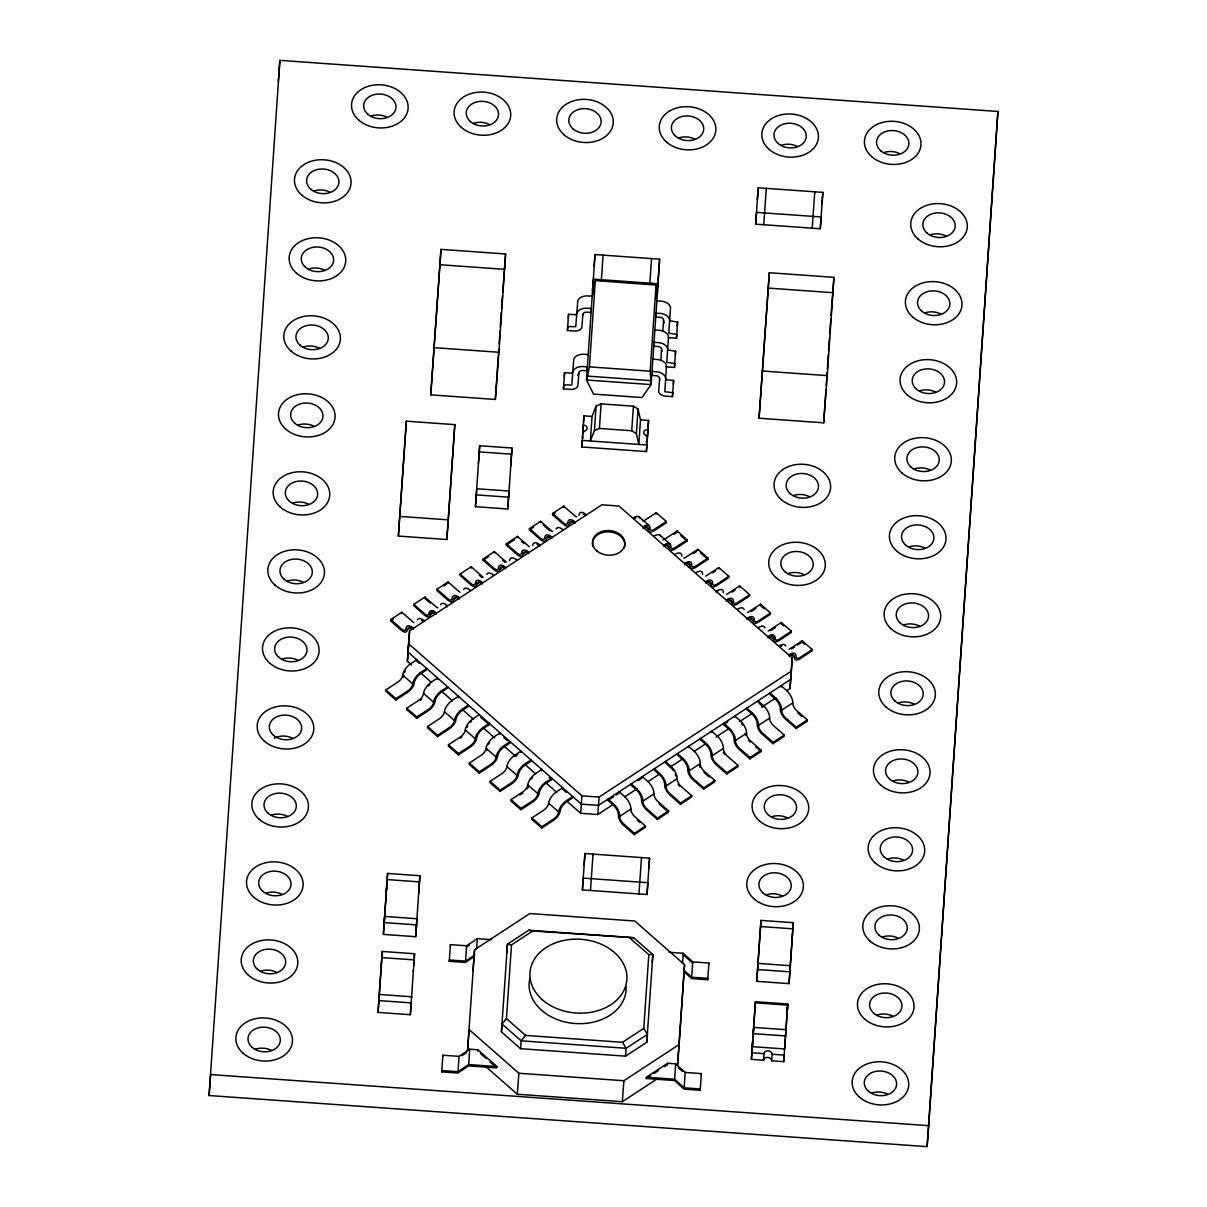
<?xml version="1.0" encoding="UTF-8"?>
<svg xmlns="http://www.w3.org/2000/svg" width="1207" height="1207" viewBox="0 0 1207 1207"><rect width="100%" height="100%" fill="white"/><g stroke="black" fill="none" stroke-linecap="round" stroke-linejoin="round"><path stroke-width="1.5" d="M751.901 1052.791L764.016 1053.651A4.043 3.078 4.3 0 1 768.271 1050.875A4.043 3.078 4.3 0 1 772.103 1054.239L784.218 1055.099L783.72 1061.647L771.605 1060.787A4.043 3.078 4.3 0 0 767.773 1057.423A4.043 3.078 4.3 0 0 763.533 1060.214L751.418 1059.354L755.461 1001.719L787.764 1004.028L786.029 1029.707L784.625 1048.958L752.323 1046.65L753.726 1027.398L786.029 1029.707M209.083 1095.534L279.888 60.35L997.917 111.466L928.681 1125.678L927.112 1146.65L209.083 1095.534L210.652 1074.562L928.681 1125.678M398.37 536.074L406.352 421.183L454.813 424.638L448.31 519.855L446.831 539.514L398.37 536.074L406.352 421.183M411.225 1002.67L410.335 1014.695L378.032 1012.401L381.382 963.261M383.358 934.384L387.598 873.446L419.9 875.739L415.661 936.677L383.358 934.384L384.671 916.445L416.973 918.738L416.083 930.537M410.335 1014.695L414.574 953.756L382.272 951.463L378.923 1000.603L411.225 1002.896M387.598 873.446L384.248 922.586L416.551 924.879L415.661 936.677M411.617 665.012L407.393 661.3L409.595 630.808L601.84 504.813L618.98 506.035L792.245 658.041L790.736 679.36L598.476 805.356L581.352 804.134L408.087 652.127M430.748 394.855L440.993 249.366L505.612 253.968L498.898 352.263L495.353 399.457L430.748 394.855L440.993 249.366M446.831 539.514L454.813 424.638M475.452 506.684L479.692 445.73L512.009 448.038L507.77 508.977L475.452 506.684L476.765 488.744L509.067 491.038L507.77 508.977M441.747 1071.876L442.894 1055.205L459.037 1056.351L469.734 1049.215L477.806 1049.788L496.952 1066.581L496.846 1067.893L468.588 1065.872L457.891 1073.023L441.747 1071.876L441.837 1070.564L457.996 1071.71L468.678 1064.559L496.952 1066.581M474.607 956.321L465.449 962.447L449.291 961.3L450.437 944.628L466.596 945.775L477.278 938.639L491.415 939.634M495.353 399.457L498.778 349.381M499.155 343.814L500.045 330.839M500.286 327.127L501.312 312.296M501.554 308.585L502.474 295.715M457.996 1071.71L459.037 1056.351M449.291 961.3L449.381 959.987L465.54 961.134L466.596 945.775M474.577 949.728L467.547 1050.558L469.116 1029.586L518.889 1073.249L623.898 1080.733L679.119 1044.538L684.565 964.68L634.791 921.016L529.798 913.533L474.577 949.728L472.993 970.7M468.678 1064.559L469.734 1049.215M476.584 948.868L477.278 938.639M501.433 1031.879L507.468 944.161L528.711 930.235L633.705 937.718L652.851 954.511L646.816 1042.229L625.573 1056.155L520.564 1048.687L501.433 1031.879L502.021 1024.019L506.457 1018.617L511.496 944.9L532.74 930.974L633.705 937.718M563.443 388.865L564.574 372.646L571.907 373.144L572.933 371.545A10.139 6.578 3.9 0 1 582.061 366.521L587.432 366.853L587.13 370.79L583.087 370.504A4.043 2.625 3.9 0 0 578.862 372.827L577.927 385.289A7.091 4.602 3.9 0 1 570.504 389.378L563.443 388.865L563.744 384.942L571.801 385.018L573.778 359.264A10.139 6.578 3.9 0 1 582.906 354.239L588.262 354.571M567.426 330.507L568.557 314.288L575.89 314.786L576.916 313.186A10.139 6.578 3.9 0 1 586.044 308.162L591.415 308.494L591.113 312.432L587.085 312.145A4.043 2.625 3.9 0 0 582.845 314.469L581.91 326.931A7.091 4.602 3.9 0 1 574.487 331.02L567.426 330.507L567.728 326.584L575.784 326.659L577.761 300.905A10.139 6.578 3.9 0 1 586.889 295.881L592.245 296.213M581.789 446.967L582.287 440.404L646.907 445.006L646.409 451.569L581.789 446.967L583.962 415.842L592.049 416.415L596.077 406.11L601.101 403.877L633.419 406.186L638.05 409.098L640.51 419.87L638.82 444.432L636.376 433.66L638.05 409.098M655.869 298.883L657.196 295.519L659.625 259.158L595.006 254.556L586.496 379.994L593.527 394.101L641.988 397.541L651.116 384.595L650.166 371.198L656.05 285.063L595.262 280.582M656.05 285.063L657.498 291.596L651.116 384.595L586.496 379.994L589.423 366.868L595.307 280.733L592.878 286.994L593.406 294.448M592.049 416.415L590.359 440.993L594.402 430.673L596.077 406.11M603.093 255.145L601.312 281.02M594.402 430.673L599.426 428.455L601.101 403.877M582.393 889.906L584.957 853.545L649.577 858.147L647.012 894.508L582.393 889.906L583.283 878.108L647.903 882.709L647.012 894.508M636.376 433.66L631.729 430.748L633.419 406.186M651.554 258.585L649.773 284.475M646.409 451.569L648.581 420.443L640.51 419.87M657.181 293.784L659.625 259.158M672.48 396.635L673.612 380.416L666.294 379.858L665.676 378.153A10.139 6.578 3.9 0 0 657.393 371.877L652.036 371.454L651.75 375.392L655.778 375.679A4.043 2.625 3.9 0 1 659.625 378.576L658.69 391.038A7.091 4.602 3.9 0 0 665.419 396.122L672.48 396.635L672.782 392.697L664.816 391.717L665.691 378.877M665.585 366.656A7.091 4.602 3.9 0 0 667.411 366.943L674.472 367.456L675.603 351.237L667.592 349.879M668.482 337.658A7.091 4.602 3.9 0 0 669.402 337.764L676.463 338.277L677.595 322.058L669.583 320.7M641.505 857.558L638.941 893.934M646.816 1042.229L647.405 1034.369L643.769 1028.394L648.808 954.677L629.662 937.884M674.638 1079.224L675.694 1063.865L667.607 1063.292L646.364 1077.217L646.273 1078.53L674.547 1080.537L684.037 1089.121L700.196 1090.268L700.301 1088.955L684.143 1087.809L674.638 1079.224L646.364 1077.217M682.543 963.533L683.237 953.289L669.1 952.293M684.143 1087.809L685.199 1072.45L675.694 1063.865M683.449 971.197L691.596 978.545L707.74 979.692L707.845 978.394L691.686 977.232L692.743 961.873L683.237 953.289M755.673 224.155L758.237 187.794L822.857 192.381L820.292 228.757L755.673 224.155L756.563 212.357L821.182 216.958L820.292 228.757M700.196 1090.268L701.342 1073.611L685.199 1072.45M707.74 979.692L708.901 963.035L692.743 961.873M766.309 188.367L763.744 224.728M759.067 418.226L769.327 272.737L833.931 277.338L827.233 375.633L823.672 422.827L759.067 418.226L769.327 272.737M751.418 1059.354L755.265 1003.651M789.936 971.605L789.046 983.63L756.744 981.336L760.093 932.196M760.983 920.398L757.619 969.538L789.936 971.831L793.286 922.691L760.983 920.398L760.093 932.423M786.889 690.6L790.042 688.533L790.932 675.513M823.672 422.827L825.95 389.454M826.207 385.742L827.097 372.752M827.353 369.04L828.364 354.209M828.621 350.498L829.496 337.522M829.752 333.811L830.793 319.101M783.72 1061.647L787.462 1007.483M789.046 983.63L792.396 934.49M927.112 1146.65L997.917 111.466M278.319 81.322L279.888 60.35M413.066 629.36A8.102 3.742 56.8 0 0 407.257 629.843A8.102 3.742 56.8 0 1 401.448 630.341L390.615 620.836L390.721 619.538L401.84 612.251L412.658 621.741A6.08 2.806 56.8 0 0 413.729 622.54M419.146 663.231L416.641 661.044L416.747 659.731L410.742 663.669A10.124 4.617 -48.7 0 0 402.731 675.135A6.08 2.776 -48.7 0 1 397.933 682.03L385.923 689.906L385.818 691.204L395.836 700L407.845 692.124A8.102 3.696 -48.7 0 0 414.257 682.936A8.102 3.696 -48.7 0 1 420.655 673.762L426.659 669.825L426.765 668.512L420.76 672.45A10.124 4.617 -48.7 0 0 412.749 683.931A6.08 2.776 -48.7 0 1 407.951 690.811L395.941 698.687L395.836 700M401.735 613.563L401.84 612.251M386.285 891.385L387.175 879.586L419.493 881.879M380.959 969.402L381.065 968.089M381.382 963.488L382.272 951.463M378.032 1012.401L378.923 1000.377M379.239 995.775L379.345 994.462L411.647 996.756L411.542 998.068M408.283 648.265L409.595 630.808M407.393 661.3L408.705 643.829L581.97 795.851L599.11 797.058L791.354 671.077M437.869 607.845A6.08 2.806 56.8 0 1 435.787 606.593L424.97 597.088L413.85 604.375L413.745 605.688L424.577 615.178A8.102 3.742 56.8 0 0 430.386 614.695A8.102 3.742 56.8 0 1 436.195 614.197M437.492 679.33L437.583 678.017L431.578 681.955A10.124 4.617 -48.7 0 0 423.582 693.422A6.08 2.776 -48.7 0 1 418.784 700.316L406.759 708.192L406.668 709.505L416.687 718.286L428.696 710.41A8.102 3.696 -48.7 0 0 435.093 701.237A8.102 3.696 -48.7 0 1 441.506 692.049L447.51 688.111L447.601 686.798L441.596 690.736A10.124 4.617 -48.7 0 0 433.6 702.218A6.08 2.776 -48.7 0 1 428.802 709.097L416.777 716.973L416.687 718.286M424.97 597.088L424.864 598.4L430.28 603.153M459.988 592.215A6.08 2.806 56.8 0 1 458.916 591.43L448.099 581.925L436.979 589.212L436.889 590.525L447.706 600.03A8.102 3.742 56.8 0 0 453.515 599.532A8.102 3.742 56.8 0 1 459.324 599.034M458.343 697.616L458.434 696.303L452.429 700.241A10.124 4.617 -48.7 0 0 444.432 711.723A6.08 2.776 -48.7 0 1 439.62 718.603L427.61 726.478L427.504 727.791L437.522 736.572L449.547 728.696A8.102 3.696 -48.7 0 0 455.944 719.523A8.102 3.696 -48.7 0 1 462.341 710.335L468.361 706.397L468.452 705.084L462.447 709.022A10.124 4.617 -48.7 0 0 454.451 720.504A6.08 2.776 -48.7 0 1 449.638 727.383L437.628 735.259L437.522 736.572M418.603 893.678L419.9 875.739M413.684 965.781L414.574 953.756M413.277 971.695L413.367 970.383M414.061 961.21L414.167 959.897L381.85 957.604M447.993 583.237L448.099 581.925M483.117 577.067A6.08 2.806 56.8 0 1 482.061 576.267L471.228 566.777L460.108 574.049L460.018 575.362L470.836 584.867A8.102 3.742 56.8 0 0 476.644 584.369A8.102 3.742 56.8 0 1 482.453 583.886M479.285 714.589L473.28 718.527A10.124 4.617 -48.7 0 0 465.268 730.009A6.08 2.776 -48.7 0 1 460.471 736.889L448.461 744.764L448.355 746.077L458.373 754.858L470.383 746.997A8.102 3.696 -48.7 0 0 476.795 737.809A8.102 3.696 -48.7 0 1 483.192 728.621L489.197 724.698L489.303 723.385L483.298 727.323A10.124 4.617 -48.7 0 0 475.286 738.79A6.08 2.776 -48.7 0 1 470.489 745.685L458.479 753.56L458.373 754.858M478.394 463.684L479.692 445.73M471.122 568.09L471.228 566.777M450.332 945.941L450.437 944.628M442.788 1056.517L442.894 1055.205M502.746 292.094L505.612 253.968M505.582 568.723A8.102 3.742 56.8 0 0 499.773 569.221A8.102 3.742 56.8 0 1 493.965 569.704L483.147 560.214L483.238 558.901L494.357 551.614L505.19 561.119A6.08 2.806 56.8 0 0 506.246 561.904M500.03 734.188L500.136 732.875L494.116 736.813A10.124 4.617 -48.7 0 0 486.119 748.295A6.08 2.776 -48.7 0 1 481.321 755.175L469.297 763.05L469.206 764.363L479.224 773.159L491.234 765.283A8.102 3.696 -48.7 0 0 497.631 756.095A8.102 3.696 -48.7 0 1 504.043 746.922L510.048 742.984L510.154 741.671L504.134 745.609A10.124 4.617 -48.7 0 0 496.137 757.076A6.08 2.776 -48.7 0 1 491.34 763.971L479.315 771.846L479.224 773.159M494.251 552.927L494.357 551.614M510.697 465.977L512.009 448.038M528.711 553.56A8.102 3.742 56.8 0 0 522.903 554.058A8.102 3.742 56.8 0 1 517.094 554.556L506.276 545.051L506.367 543.738L517.486 536.451L528.319 545.956A6.08 2.806 56.8 0 0 529.375 546.741M520.881 752.474L520.971 751.176L514.967 755.099A10.124 4.617 -48.7 0 0 506.97 766.581A6.08 2.776 -48.7 0 1 502.157 773.476L490.148 781.336L490.057 782.649L500.06 791.445L512.085 783.569A8.102 3.696 -48.7 0 0 518.482 774.381A8.102 3.696 -48.7 0 1 524.879 765.208L530.899 761.27L530.989 759.957L524.985 763.895A10.124 4.617 -48.7 0 0 516.988 775.377A6.08 2.776 -48.7 0 1 512.175 782.257L500.166 790.132L500.06 791.445M477.7 1051.101L477.806 1049.788M517.381 537.764L517.486 536.451M551.84 538.413A8.102 3.742 56.8 0 0 546.032 538.895A8.102 3.742 56.8 0 1 540.223 539.393L529.405 529.888L529.496 528.575L540.615 521.303L551.448 530.793A6.08 2.806 56.8 0 0 552.504 531.593M541.717 770.775L541.822 769.462L535.817 773.4A10.124 4.617 -48.7 0 0 527.806 784.867A6.08 2.776 -48.7 0 1 523.008 791.762L510.999 799.638L510.893 800.95L520.911 809.731L532.936 801.855A8.102 3.696 -48.7 0 0 539.333 792.682A8.102 3.696 -48.7 0 1 545.73 783.494L551.735 779.556L551.84 778.243L545.836 782.181A10.124 4.617 -48.7 0 0 537.824 793.663A6.08 2.776 -48.7 0 1 533.026 800.543L521.017 808.418L520.911 809.731M506.88 952.021L507.468 944.161L511.496 944.9M540.51 522.616L540.615 521.303M574.985 523.25A8.102 3.742 56.8 0 0 569.176 523.747A8.102 3.742 56.8 0 1 563.352 524.23L552.534 514.74L552.625 513.428L563.744 506.14L574.577 515.645A6.08 2.806 56.8 0 0 576.644 516.898M568.271 318.226L568.557 314.288M564.288 376.584L564.574 372.646M566.324 792.35L562.568 789.061L562.673 787.749L556.653 791.686A10.124 4.617 -48.7 0 0 548.657 803.153A6.08 2.776 -48.7 0 1 543.859 810.048L531.834 817.924L531.744 819.236L541.762 828.017L553.772 820.141A8.102 3.696 -48.7 0 0 560.184 810.968A8.102 3.696 -48.7 0 1 566.581 801.78L572.586 797.842L572.691 796.529L566.671 800.467A10.124 4.617 -48.7 0 0 558.675 811.949A6.08 2.776 -48.7 0 1 553.877 818.829L541.852 826.704L541.762 828.017M520.564 1048.687L521.168 1040.811L525.603 1035.41L622.525 1042.305L643.769 1028.394M657.604 1078.575L622.314 1101.704L517.32 1094.236L518.889 1073.249M563.639 507.453L563.744 506.14M594.131 266.355L595.006 254.556M592.441 290.932L593.331 279.134L657.951 283.736M583.479 422.39L583.962 415.842M613.548 804.194L597.797 814.529L580.658 813.307L581.97 795.851M584.067 865.344L584.957 853.545M592.939 855.431L593.044 854.118L590.479 890.479M597.797 814.529L599.11 797.058M607.966 800.392L608.072 799.079L613.488 803.817A10.124 4.677 56.8 0 1 619.749 816.324A6.08 2.806 56.8 0 0 623.521 823.808L634.354 833.313L634.248 834.625L623.431 825.12A8.102 3.742 56.8 0 1 618.406 815.132A8.102 3.742 56.8 0 0 613.382 805.129L607.966 800.392L613.518 796.741M648.084 426.991L648.581 420.443M662.809 330.899L663.609 320.217A4.043 2.625 3.9 0 0 659.761 317.32L655.733 317.034L656.02 313.096L661.376 313.518A10.139 6.578 3.9 0 1 669.659 319.795L669.674 320.519M660.817 360.078L661.617 349.396A4.043 2.625 3.9 0 0 657.77 346.5L653.741 346.213L654.028 342.275L659.384 342.697A10.139 6.578 3.9 0 1 667.667 348.974L667.682 349.698M665.6 379.058L666.52 365.872A10.139 6.578 3.9 0 0 658.237 359.595L652.881 359.173M656.17 514.031L656.261 512.719L666.279 521.515L666.189 522.827L654.164 530.703A8.102 3.696 -48.7 0 1 648.551 529.39A8.102 3.696 -48.7 0 0 642.939 528.093M676.463 338.277L676.765 334.339L668.769 333.283L670.504 307.513A10.139 6.578 3.9 0 0 662.221 301.237L656.864 300.815M677.308 325.981L677.595 322.058M674.472 367.456L674.773 363.518L666.747 362.372L668.512 336.693A10.139 6.578 3.9 0 0 660.229 330.416L654.873 329.994M675.317 355.16L675.603 351.237M673.325 384.339L673.612 380.416M622.314 1101.704L623.898 1080.733M625.573 1056.155L626.161 1048.295L622.525 1042.305M619.176 791.792L624.592 796.545A10.124 4.677 56.8 0 1 630.869 809.037A6.08 2.806 56.8 0 0 634.641 816.536L645.458 826.026L645.368 827.338L634.248 834.625M648.808 868.255L649.577 858.147M663.79 546.379A8.102 3.696 -48.7 0 1 669.402 547.676A8.102 3.696 -48.7 0 0 675.015 548.989L687.024 541.113L687.13 539.801L677.112 531.02L677.006 532.332L674.004 534.294M657.483 818.15L646.65 808.66A6.08 2.806 56.8 0 1 642.893 801.161A10.124 4.677 56.8 0 0 636.617 788.669L631.201 783.916L631.095 785.229L636.511 789.982A8.102 3.742 56.8 0 1 641.536 799.969A8.102 3.742 56.8 0 0 646.56 809.972L657.377 819.462L657.483 818.15L668.587 810.878L657.77 801.373A6.08 2.806 56.8 0 1 653.998 793.874A10.124 4.677 56.8 0 0 647.721 781.382L642.305 776.629L642.215 777.942L638.05 780.673M652.263 962.371L652.851 954.511L648.808 954.677M668.587 810.878L668.497 812.175L657.377 819.462M697.857 550.618L697.963 549.306L707.981 558.087L707.875 559.399L695.866 567.275A8.102 3.696 -48.7 0 1 690.253 565.977A8.102 3.696 -48.7 0 0 684.625 564.665M680.612 803.002L669.779 793.497A6.08 2.806 56.8 0 1 666.023 785.998A10.124 4.677 56.8 0 0 659.746 773.506L654.33 768.753L654.224 770.066L659.641 774.819A8.102 3.742 56.8 0 1 664.665 784.806A8.102 3.742 56.8 0 0 669.689 794.809L680.507 804.315L680.612 803.002L691.732 795.715L680.899 786.21A6.08 2.806 56.8 0 1 677.127 778.711A10.124 4.677 56.8 0 0 670.851 766.219L665.434 761.466L665.344 762.779L670.76 767.531A8.102 3.742 56.8 0 1 673.415 770.609M688.473 747.631L688.563 746.318L693.98 751.071A10.124 4.677 56.8 0 1 700.256 763.563A6.08 2.806 56.8 0 0 704.028 771.062L714.861 780.552L714.755 781.864L703.636 789.152L692.818 779.647A8.102 3.742 56.8 0 1 687.794 769.659A8.102 3.742 56.8 0 0 682.77 759.656L677.353 754.903L677.459 753.606L682.875 758.343A10.124 4.677 56.8 0 1 689.152 770.835A6.08 2.806 56.8 0 0 692.909 778.334L703.741 787.839L703.636 789.152M667.607 1063.292L667.516 1064.604L664.484 1066.596M691.732 795.715L691.626 797.027L680.507 804.315M684.565 964.68L677.534 1065.509L679.119 1044.538M718.708 568.904L718.799 567.592L728.817 576.373L728.726 577.685L716.702 585.561A8.102 3.696 -48.7 0 1 711.089 584.263A8.102 3.696 -48.7 0 0 705.476 582.951M711.602 732.468L711.692 731.155L717.109 735.908A10.124 4.677 56.8 0 1 723.385 748.4A6.08 2.806 56.8 0 0 727.157 755.899L737.99 765.404L737.884 766.701L726.765 773.989L715.947 764.484A8.102 3.742 56.8 0 1 710.923 754.496A8.102 3.742 56.8 0 0 705.899 744.508L700.482 739.755L700.588 738.443L706.004 743.195A10.124 4.677 56.8 0 1 712.281 755.688A6.08 2.806 56.8 0 0 716.038 763.186L726.87 772.676L726.765 773.989M757.347 199.593L758.237 187.794M723.612 724.592L723.717 723.28L729.134 728.032A10.124 4.677 56.8 0 1 735.41 740.525A6.08 2.806 56.8 0 0 739.167 748.023L750 757.528L749.894 758.841L739.076 749.336A8.102 3.742 56.8 0 1 734.052 739.333A8.102 3.742 56.8 0 0 729.028 729.345L723.612 724.592L727.791 721.861M708.796 964.348L708.901 963.035M701.252 1074.909L701.342 1073.611M739.544 587.19L739.65 585.878L749.668 594.674L749.562 595.986L737.552 603.847A8.102 3.696 -48.7 0 1 731.94 602.549A8.102 3.696 -48.7 0 0 726.327 601.237M734.731 717.305L734.837 715.992L740.238 720.745A10.124 4.677 56.8 0 1 746.514 733.237A6.08 2.806 56.8 0 0 750.286 740.736L761.119 750.241L761.014 751.554L749.894 758.841M747.178 619.523A8.102 3.696 -48.7 0 1 752.791 620.836A8.102 3.696 -48.7 0 0 758.403 622.148L770.413 614.272L770.519 612.96L760.501 604.164L760.395 605.476L764.152 608.781M757.86 702.157L757.966 700.845L763.367 705.597A10.124 4.677 56.8 0 1 769.644 718.09A6.08 2.806 56.8 0 0 773.415 725.573L784.248 735.078L784.143 736.391L773.023 743.678L762.205 734.173A8.102 3.742 56.8 0 1 757.181 724.185A8.102 3.742 56.8 0 0 752.157 714.182L746.741 709.429L746.846 708.132L752.263 712.869A10.124 4.677 56.8 0 1 758.539 725.362A6.08 2.806 56.8 0 0 762.296 732.86L773.129 742.365L773.023 743.678M768.014 637.824A8.102 3.696 -48.7 0 1 773.627 639.122A8.102 3.696 -48.7 0 0 779.239 640.434L791.264 632.559L791.354 631.246L781.336 622.465L781.246 623.763L783.75 625.965M814.68 193.12L814.77 191.807L812.205 228.183M759.671 938.337L759.776 937.024M756.744 981.336L757.634 969.312M757.951 964.71L758.041 963.397L790.359 965.691L790.253 967.003M780.989 686.994L781.095 685.682L786.496 690.434A10.124 4.677 56.8 0 1 792.773 702.927A6.08 2.806 56.8 0 0 796.545 710.425L807.377 719.915L807.272 721.228L796.167 728.515L785.335 719.01A8.102 3.742 56.8 0 1 780.31 709.022A8.102 3.742 56.8 0 0 775.286 699.034L769.87 694.281L769.975 692.969L775.392 697.721A10.124 4.677 56.8 0 1 781.668 710.214A6.08 2.806 56.8 0 0 785.425 717.712L796.258 727.202L796.167 728.515M821.967 204.179L822.857 192.381M790.042 688.533L792.245 658.041M763.533 1060.214L764.016 1053.651M797.586 645.006L802.097 642.064L802.187 640.751L812.205 649.532L812.1 650.845L800.09 658.72A8.102 3.696 -48.7 0 1 794.478 657.408A8.102 3.696 -48.7 0 0 788.865 656.11M771.605 1060.787L772.103 1054.239M831.065 315.465L833.931 277.338M791.973 940.63L792.079 939.318M792.396 934.716L793.286 922.691M787.07 1012.507L787.447 1007.589M754.843 1009.791L755.461 1001.719M787.145 1012.1L787.764 1004.028M466.49 947.088L469.538 945.051M465.54 961.134L474.698 955.009M461.994 1055.627L466.581 1052.564M390.615 620.836L393.407 619.025M443.829 585.968L446.605 584.158M483.147 560.214L488.699 556.563M506.276 545.051L514.604 539.589M529.405 529.888L533.569 527.157M552.534 514.74L555.311 512.915M413.85 604.375L424.683 613.88A6.08 2.806 56.8 0 0 429.043 613.503L433.207 610.772M407.257 629.843L411.421 627.112M430.386 614.695L434.565 611.964M453.515 599.532L457.694 596.801M476.644 584.369L480.824 581.638M499.773 569.221L503.953 566.49M522.903 554.058L527.082 551.327M546.032 538.895L550.211 536.164M569.176 523.747L573.34 521.017M656.261 512.719L644.251 520.594A6.08 2.776 -48.7 0 1 643.09 521.228M666.279 521.515L654.269 529.39A6.08 2.776 -48.7 0 1 650.06 528.41A10.124 4.617 -48.7 0 0 643.044 526.78M677.112 531.02L665.102 538.895A6.08 2.776 -48.7 0 1 662.884 539.846M687.13 539.801L675.105 547.676A6.08 2.776 -48.7 0 1 670.896 546.696A10.124 4.617 -48.7 0 0 663.88 545.066M697.963 549.306L685.938 557.181A6.08 2.776 -48.7 0 1 683.735 558.132M693.346 553.56L696.364 551.599M707.981 558.087L695.956 565.962A6.08 2.776 -48.7 0 1 691.747 564.982A10.124 4.617 -48.7 0 0 684.731 563.352M718.799 567.592L706.789 575.467A6.08 2.776 -48.7 0 1 705.627 576.101M712.703 572.842L715.706 570.866M728.817 576.373L716.807 584.248A6.08 2.776 -48.7 0 1 712.598 583.268A10.124 4.617 -48.7 0 0 705.582 581.638M739.65 585.878L727.64 593.753A6.08 2.776 -48.7 0 1 726.478 594.387M732.045 592.109L735.048 590.148M749.668 594.674L737.658 602.549A6.08 2.776 -48.7 0 1 733.434 601.569A10.124 4.617 -48.7 0 0 726.418 599.924M514.876 756.412L517.878 754.45M760.501 604.164L748.476 612.04A6.08 2.776 -48.7 0 1 747.329 612.673M751.388 611.391L755.884 608.434M770.519 612.96L758.494 620.836A6.08 2.776 -48.7 0 1 754.284 619.855A10.124 4.617 -48.7 0 0 747.269 618.225M781.336 622.465L769.327 630.326A6.08 2.776 -48.7 0 1 768.165 630.959M519.9 795.036L522.918 793.074M770.73 630.658L775.241 627.7M791.354 631.246L779.345 639.122A6.08 2.776 -48.7 0 1 775.135 638.141A10.124 4.617 -48.7 0 0 768.12 636.511M802.187 640.751L790.178 648.627A6.08 2.776 -48.7 0 1 789.016 649.245M791.581 648.944L794.583 646.982M812.205 649.532L800.196 657.408A6.08 2.776 -48.7 0 1 795.986 656.427A10.124 4.617 -48.7 0 0 788.956 654.798M616.309 794.915L619.085 793.105M624.577 796.967L637.19 788.714M648.219 781.487L659.248 774.245M670.277 767.018L682.89 758.765M693.919 751.539L704.948 744.297M715.977 737.07L728.59 728.817M739.619 721.59L752.217 713.322M761.677 707.121L775.86 697.827M619.749 816.324L630.869 809.037M642.893 801.161L653.998 793.874M666.023 785.998L677.127 778.711M689.152 770.835L700.256 763.563M712.281 755.688L723.385 748.4M735.41 740.525L746.514 733.237M758.539 725.362L769.644 718.09M781.668 710.214L792.773 702.927M634.354 833.313L645.458 826.026M703.741 787.839L714.861 780.552M726.87 772.676L737.99 765.404M750 757.528L761.119 750.241M773.129 742.365L784.248 735.078M796.258 727.202L807.377 719.915M647.405 1034.369L626.161 1048.295L521.168 1040.811L502.021 1024.019M646.273 1078.53L650.829 1075.543M653.862 1073.551L658.403 1070.579M439.952 264.725L504.571 269.327M768.271 288.096L832.89 292.697M434.294 347.661L498.898 352.263M762.613 371.032L827.233 375.633M589.423 366.868L650.166 371.198M586.798 376.071L651.418 380.673M599.426 428.455L631.729 430.748M479.285 451.886L511.587 454.179M476.343 494.885L508.645 497.178M399.849 516.4L448.31 519.855M760.561 926.538L792.863 928.832M755.401 1002.821L787.718 1005.129M753.289 1033.645L785.591 1035.938M528.711 930.235L532.74 930.974M680.763 535.621L687.024 541.113M700.362 552.806L707.875 559.399M802.097 642.064L804.601 644.251M639.272 517.003L649.291 525.784M660.123 535.289L670.141 544.085M771.379 634.852L775.135 638.141M644.794 526.101L648.551 529.39M666.898 545.489L669.402 547.676M686.496 562.673L690.253 565.977M707.332 580.959L711.089 584.263M728.183 599.245L731.94 602.549M749.034 617.546L752.791 620.836M769.87 635.833L773.627 639.122M791.973 655.22L794.478 657.408M797.797 712.915L801.855 716.49M552.625 513.428L563.458 522.918A6.08 2.806 56.8 0 0 567.818 522.556A10.124 4.677 56.8 0 1 575.075 521.937M759.218 703.334L763.277 706.895M543.225 524.985L549.985 530.929M529.496 528.575L540.329 538.081A6.08 2.806 56.8 0 0 544.689 537.718A10.124 4.677 56.8 0 1 551.946 537.1M521.439 541.324L524.155 543.708M755.597 746.801L761.014 751.554M506.367 543.738L517.2 553.244A6.08 2.806 56.8 0 0 521.56 552.866A10.124 4.677 56.8 0 1 528.817 552.248M502.384 560.048L505.084 562.432M483.238 558.901L494.07 568.391A6.08 2.806 56.8 0 0 498.431 568.029A10.124 4.677 56.8 0 1 505.688 567.411M479.254 575.211L481.955 577.58M703.922 772.359L709.339 777.112M460.108 574.049L470.941 583.554A6.08 2.806 56.8 0 0 475.302 583.192A10.124 4.677 56.8 0 1 482.559 582.574M436.979 589.212L447.812 598.717A6.08 2.806 56.8 0 0 452.172 598.34A10.124 4.677 56.8 0 1 459.429 597.721M659.022 803.862L667.139 810.998M637.251 820.217L639.951 822.586M390.721 619.538L401.554 629.028A6.08 2.806 56.8 0 0 405.914 628.666A10.124 4.677 56.8 0 1 413.171 628.047M480.431 717.003L489.197 724.698M503.787 737.492L507.543 740.781M549.23 777.353L551.735 779.556M420.066 672.42L431.337 682.302M441.204 690.962L452.474 700.845M462.326 709.49L473.597 719.387M483.464 728.032L494.734 737.915M504.586 746.575L515.857 756.457M525.724 765.102L535.576 773.762M545.443 782.408L556.714 792.305M566.566 800.95L580.658 813.307M402.731 675.135L412.749 683.931M423.582 693.422L433.6 702.218M444.432 711.723L454.451 720.504M465.268 730.009L475.286 738.79M486.119 748.295L496.137 757.076M506.97 766.581L516.988 775.377M527.806 784.867L537.824 793.663M548.657 803.153L558.675 811.949M385.923 689.906L395.941 698.687M406.759 708.192L416.777 716.973M427.61 726.478L437.628 735.259M448.461 744.764L458.479 753.56M469.297 763.05L479.315 771.846M490.148 781.336L500.166 790.132M510.999 799.638L521.017 808.418M531.834 817.924L541.852 826.704M506.457 1018.617L525.603 1035.41M480.446 1053.5L485.908 1058.298M490.012 1061.888L495.489 1066.686M485.516 1066.324L517.32 1094.236M683.132 954.601L692.637 963.186M683.539 969.885L691.686 977.232M678.304 1067.637L682.377 1071.318M592.954 546.756A16.189 12.311 4.3 0 1 608.796 531.865A16.189 12.311 4.3 0 1 624.2 547.993M582.921 431.201A4.043 3.078 4.3 0 0 587.16 428.41A4.043 3.078 4.3 0 0 583.343 425.06L582.423 437.749A4.043 3.078 4.3 0 0 583.479 437.719M582.845 431.608A4.043 3.078 4.3 0 1 583.886 431.789M647.525 435.802A4.043 3.078 4.3 0 1 643.708 432.438A4.043 3.078 4.3 0 1 647.948 429.647L647.043 442.35A4.043 3.078 4.3 0 1 646.001 442.169M646.409 436.24A4.043 3.078 4.3 0 1 647.465 436.21M626.131 986.873A48.582 36.949 4.3 0 1 574.049 1023.415A48.582 36.949 4.3 0 1 529.918 978.409M919.447 390.962A16.189 12.311 4.3 0 1 935.606 392.124M914.121 468.98A16.189 12.311 4.3 0 1 930.28 470.127M908.796 546.997A16.189 12.311 4.3 0 1 924.954 548.144M903.47 625.015A16.189 12.311 4.3 0 1 919.628 626.161M898.144 703.032A16.189 12.311 4.3 0 1 914.303 704.179M892.818 781.05A16.189 12.311 4.3 0 1 908.977 782.196M887.492 859.067A16.189 12.311 4.3 0 1 903.651 860.214M924.773 312.945A16.189 12.311 4.3 0 1 940.932 314.107M930.099 234.927A16.189 12.311 4.3 0 1 946.258 236.089M882.166 937.085A16.189 12.311 4.3 0 1 898.325 938.231M876.84 1015.102A16.189 12.311 4.3 0 1 892.999 1016.249M871.514 1093.104A16.189 12.311 4.3 0 1 887.673 1094.266M255.25 1049.245A16.189 12.311 4.3 0 1 271.409 1050.392M260.576 971.228A16.189 12.311 4.3 0 1 276.735 972.374M265.902 893.21A16.189 12.311 4.3 0 1 282.061 894.357M271.228 815.193A16.189 12.311 4.3 0 1 287.387 816.339M274.17 738.246A16.189 12.311 4.3 0 1 292.713 738.322M281.88 659.158A16.189 12.311 4.3 0 1 298.038 660.304M287.206 581.14A16.189 12.311 4.3 0 1 303.364 582.302M292.532 503.123A16.189 12.311 4.3 0 1 308.69 504.285M297.857 425.105A16.189 12.311 4.3 0 1 314.016 426.267M303.183 347.103A16.189 12.311 4.3 0 1 319.342 348.25M308.509 269.086A16.189 12.311 4.3 0 1 324.668 270.232M313.835 191.068A16.189 12.311 4.3 0 1 329.994 192.215M370.896 116.113A16.189 12.311 4.3 0 1 387.055 117.26M473.476 123.416A16.189 12.311 4.3 0 1 489.635 124.562M678.621 138.02A16.189 12.311 4.3 0 1 694.779 139.167M781.201 145.323A16.189 12.311 4.3 0 1 797.359 146.469M883.78 152.625A16.189 12.311 4.3 0 1 899.924 153.772M766.143 894.87A16.189 12.311 4.3 0 1 782.302 896.016M771.469 816.852A16.189 12.311 4.3 0 1 787.628 817.999M788.08 573.597A16.189 12.311 4.3 0 1 804.239 574.743M793.406 495.579A16.189 12.311 4.3 0 1 809.565 496.726M578.651 373.597A7.091 4.602 3.9 0 1 577.64 375.226M659.686 379.949A7.091 4.602 3.9 0 1 659.535 378.757M664.288 322.752A7.091 4.602 3.9 0 1 663.518 320.398M661.919 351.373A7.091 4.602 3.9 0 1 661.527 349.577M582.74 314.65A7.091 4.602 3.9 0 1 582.408 315.812M532.664 545.579A10.124 4.677 56.8 0 1 539.936 544.976M537.07 544.613A8.102 3.742 56.8 0 1 539.831 546.273M674.713 554.571A10.124 4.617 -48.7 0 1 681.729 556.201M695.564 572.857A10.124 4.617 -48.7 0 1 702.58 574.487M440.51 604.722A10.124 4.677 56.8 0 1 447.405 605.597M445.896 605.869A8.102 3.742 56.8 0 1 447.314 606.91M429.043 613.503A10.124 4.677 56.8 0 1 436.3 612.884M578.922 515.268A10.124 4.677 56.8 0 1 586.195 514.65M583.328 514.288A8.102 3.742 56.8 0 1 584.671 514.906M428.425 685.938A8.102 3.696 -48.7 0 1 429.918 684.46M421.741 698.959A8.102 3.696 -48.7 0 1 420.247 700.422M679.405 786.119A8.102 3.742 56.8 0 1 678.138 784.444M675.241 774.275A8.102 3.742 56.8 0 1 675.694 776.01M724.396 754.134A8.102 3.742 56.8 0 1 723.34 752.308M700.211 767.471A8.102 3.742 56.8 0 1 699.441 765.63M750.181 742.049A8.102 3.742 56.8 0 1 748.793 740.645M745.7 735.319A8.102 3.742 56.8 0 1 745.247 733.569M741.536 723.476A8.102 3.742 56.8 0 1 742.803 725.135M737.251 609.429A10.124 4.617 -48.7 0 1 744.146 609.535M758.102 627.715A10.124 4.617 -48.7 0 1 764.982 627.821M780.386 646.484A8.102 3.696 -48.7 0 1 781.804 646.047M778.953 646.001A10.124 4.617 -48.7 0 1 785.832 646.107M634.46 518.452A8.102 3.696 -48.7 0 1 635.878 518.029M633.026 517.984A10.124 4.617 -48.7 0 1 639.906 518.09M556.155 528.938A10.124 4.677 56.8 0 1 563.066 529.813M486.768 574.411A10.124 4.677 56.8 0 1 493.678 575.286M403.923 675.648A8.102 3.696 -48.7 0 1 403.229 677.308M404.541 672.661A8.102 3.696 -48.7 0 1 405.235 671.001M487.311 748.808A8.102 3.696 -48.7 0 1 486.617 750.452M488.624 744.161A8.102 3.696 -48.7 0 1 489.665 742.456M528.319 787.039A8.102 3.696 -48.7 0 1 527.278 788.744M531.352 779.028A8.102 3.696 -48.7 0 1 532.664 777.383M653.862 536.27A10.124 4.617 -48.7 0 1 660.757 536.376M417.381 619.885A10.124 4.677 56.8 0 1 424.276 620.76M421.424 620.398A8.102 3.742 56.8 0 1 422.767 621.017M467.079 727.534A8.102 3.696 -48.7 0 1 467.773 725.875M470.127 722.51A8.102 3.696 -48.7 0 1 471.605 721.032M461.934 737.009A8.102 3.696 -48.7 0 1 460.38 738.201M463.639 589.559A10.124 4.677 56.8 0 1 470.549 590.449M509.535 560.742A10.124 4.677 56.8 0 1 516.807 560.123M716.309 592.456A8.102 3.696 -48.7 0 1 717.848 591.611M716.4 591.143A10.124 4.617 -48.7 0 1 723.431 592.773M597.163 551.131A16.189 12.311 4.3 0 0 624.306 546.68A16.189 12.311 4.3 0 0 604.707 530.808A16.189 12.311 4.3 0 0 597.163 551.131M542.381 999.773A48.582 36.949 4.3 0 0 624.577 989.031A48.582 36.949 4.3 0 0 568.316 939.665A48.582 36.949 4.3 0 0 542.381 999.773M859.414 1097.133A28.334 21.545 4.3 0 0 907.362 1090.856A28.334 21.545 4.3 0 0 874.547 1062.069A28.334 21.545 4.3 0 0 859.414 1097.133M864.74 1019.115A28.334 21.545 4.3 0 0 912.688 1012.839A28.334 21.545 4.3 0 0 879.873 984.052A28.334 21.545 4.3 0 0 864.74 1019.115M870.066 941.098A28.334 21.545 4.3 0 0 918.014 934.822A28.334 21.545 4.3 0 0 885.199 906.035A28.334 21.545 4.3 0 0 870.066 941.098M875.392 863.08A28.334 21.545 4.3 0 0 923.34 856.804A28.334 21.545 4.3 0 0 890.525 828.017A28.334 21.545 4.3 0 0 875.392 863.08M880.718 785.063A28.334 21.545 4.3 0 0 928.666 778.802A28.334 21.545 4.3 0 0 895.85 750A28.334 21.545 4.3 0 0 880.718 785.063M886.044 707.046A28.334 21.545 4.3 0 0 933.992 700.784A28.334 21.545 4.3 0 0 901.176 671.982A28.334 21.545 4.3 0 0 886.044 707.046M891.369 629.028A28.334 21.545 4.3 0 0 939.318 622.767A28.334 21.545 4.3 0 0 906.502 593.965A28.334 21.545 4.3 0 0 891.369 629.028M896.695 551.026A28.334 21.545 4.3 0 0 944.643 544.749A28.334 21.545 4.3 0 0 911.828 515.947A28.334 21.545 4.3 0 0 896.695 551.026M902.021 473.008A28.334 21.545 4.3 0 0 949.969 466.732A28.334 21.545 4.3 0 0 917.154 437.93A28.334 21.545 4.3 0 0 902.021 473.008M907.347 394.991A28.334 21.545 4.3 0 0 955.295 388.714A28.334 21.545 4.3 0 0 922.48 359.912A28.334 21.545 4.3 0 0 907.347 394.991M912.673 316.973A28.334 21.545 4.3 0 0 960.621 310.697A28.334 21.545 4.3 0 0 927.806 281.895A28.334 21.545 4.3 0 0 912.673 316.973M917.999 238.956A28.334 21.545 4.3 0 0 965.947 232.679A28.334 21.545 4.3 0 0 933.132 203.892A28.334 21.545 4.3 0 0 917.999 238.956M871.68 156.638A28.334 21.545 4.3 0 0 919.628 150.377A28.334 21.545 4.3 0 0 886.813 121.575A28.334 21.545 4.3 0 0 871.68 156.638M769.1 149.336A28.334 21.545 4.3 0 0 817.048 143.075A28.334 21.545 4.3 0 0 784.233 114.273A28.334 21.545 4.3 0 0 769.1 149.336M666.52 142.034A28.334 21.545 4.3 0 0 714.484 135.772A28.334 21.545 4.3 0 0 681.653 106.97A28.334 21.545 4.3 0 0 666.52 142.034M563.956 134.731A28.334 21.545 4.3 0 0 611.904 128.47A28.334 21.545 4.3 0 0 579.073 99.668A28.334 21.545 4.3 0 0 563.956 134.731M461.376 127.429A28.334 21.545 4.3 0 0 509.324 121.168A28.334 21.545 4.3 0 0 476.509 92.366A28.334 21.545 4.3 0 0 461.376 127.429M358.796 120.127A28.334 21.545 4.3 0 0 406.759 113.865A28.334 21.545 4.3 0 0 373.929 85.063A28.334 21.545 4.3 0 0 358.796 120.127M301.735 195.081A28.334 21.545 4.3 0 0 349.698 188.805A28.334 21.545 4.3 0 0 316.868 160.018A28.334 21.545 4.3 0 0 301.735 195.081M296.409 273.099A28.334 21.545 4.3 0 0 344.372 266.822A28.334 21.545 4.3 0 0 311.542 238.035A28.334 21.545 4.3 0 0 296.409 273.099M291.083 351.116A28.334 21.545 4.3 0 0 339.046 344.84A28.334 21.545 4.3 0 0 306.216 316.053A28.334 21.545 4.3 0 0 291.083 351.116M285.757 429.134A28.334 21.545 4.3 0 0 333.72 422.857A28.334 21.545 4.3 0 0 300.89 394.07A28.334 21.545 4.3 0 0 285.757 429.134M280.431 507.151A28.334 21.545 4.3 0 0 328.395 500.875A28.334 21.545 4.3 0 0 295.564 472.073A28.334 21.545 4.3 0 0 280.431 507.151M275.105 585.169A28.334 21.545 4.3 0 0 323.069 578.892A28.334 21.545 4.3 0 0 290.238 550.09A28.334 21.545 4.3 0 0 275.105 585.169M269.78 663.186A28.334 21.545 4.3 0 0 317.743 656.91A28.334 21.545 4.3 0 0 284.912 628.108A28.334 21.545 4.3 0 0 269.78 663.186M264.454 741.204A28.334 21.545 4.3 0 0 312.417 734.927A28.334 21.545 4.3 0 0 279.586 706.125A28.334 21.545 4.3 0 0 264.454 741.204M259.128 819.206A28.334 21.545 4.3 0 0 307.091 812.945A28.334 21.545 4.3 0 0 274.261 784.143A28.334 21.545 4.3 0 0 259.128 819.206M253.802 897.223A28.334 21.545 4.3 0 0 301.765 890.962A28.334 21.545 4.3 0 0 268.935 862.16A28.334 21.545 4.3 0 0 253.802 897.223M248.476 975.241A28.334 21.545 4.3 0 0 296.439 968.98A28.334 21.545 4.3 0 0 263.609 940.178A28.334 21.545 4.3 0 0 248.476 975.241M243.15 1053.258A28.334 21.545 4.3 0 0 291.113 1046.982A28.334 21.545 4.3 0 0 258.283 1018.195A28.334 21.545 4.3 0 0 243.15 1053.258M754.043 898.883A28.334 21.545 4.3 0 0 802.006 892.622A28.334 21.545 4.3 0 0 769.176 863.82A28.334 21.545 4.3 0 0 754.043 898.883M759.369 820.866A28.334 21.545 4.3 0 0 807.332 814.604A28.334 21.545 4.3 0 0 774.502 785.802A28.334 21.545 4.3 0 0 759.369 820.866M775.98 577.61A28.334 21.545 4.3 0 0 823.928 571.333A28.334 21.545 4.3 0 0 791.113 542.547A28.334 21.545 4.3 0 0 775.98 577.61M781.306 499.592A28.334 21.545 4.3 0 0 829.254 493.316A28.334 21.545 4.3 0 0 796.439 464.529A28.334 21.545 4.3 0 0 781.306 499.592M868.421 1091.219A16.189 12.311 4.3 0 0 895.82 1087.643A16.189 12.311 4.3 0 0 877.067 1071.182A16.189 12.311 4.3 0 0 868.421 1091.219M873.747 1013.216A16.189 12.311 4.3 0 0 901.161 1009.625A16.189 12.311 4.3 0 0 882.392 993.165A16.189 12.311 4.3 0 0 873.747 1013.216M889.725 779.164A16.189 12.311 4.3 0 0 917.139 775.573A16.189 12.311 4.3 0 0 898.37 759.128A16.189 12.311 4.3 0 0 889.725 779.164M900.377 623.129A16.189 12.311 4.3 0 0 927.791 619.538A16.189 12.311 4.3 0 0 909.022 603.093A16.189 12.311 4.3 0 0 900.377 623.129M905.703 545.111A16.189 12.311 4.3 0 0 933.117 541.536A16.189 12.311 4.3 0 0 914.348 525.075A16.189 12.311 4.3 0 0 905.703 545.111M911.029 467.094A16.189 12.311 4.3 0 0 938.442 463.518A16.189 12.311 4.3 0 0 919.674 447.058A16.189 12.311 4.3 0 0 911.029 467.094M927.006 233.042A16.189 12.311 4.3 0 0 954.42 229.466A16.189 12.311 4.3 0 0 935.651 213.005A16.189 12.311 4.3 0 0 927.006 233.042M880.688 150.739A16.189 12.311 4.3 0 0 908.086 147.148A16.189 12.311 4.3 0 0 889.333 130.703A16.189 12.311 4.3 0 0 880.688 150.739M778.108 143.437A16.189 12.311 4.3 0 0 805.522 139.846A16.189 12.311 4.3 0 0 786.753 123.401A16.189 12.311 4.3 0 0 778.108 143.437M675.543 136.135A16.189 12.311 4.3 0 0 702.942 132.544A16.189 12.311 4.3 0 0 684.188 116.098A16.189 12.311 4.3 0 0 675.543 136.135M572.963 128.832A16.189 12.311 4.3 0 0 600.362 125.241A16.189 12.311 4.3 0 0 581.608 108.796A16.189 12.311 4.3 0 0 572.963 128.832M470.383 121.53A16.189 12.311 4.3 0 0 497.782 117.939A16.189 12.311 4.3 0 0 479.028 101.494A16.189 12.311 4.3 0 0 470.383 121.53M305.431 267.2A16.189 12.311 4.3 0 0 332.83 263.609A16.189 12.311 4.3 0 0 314.076 247.148A16.189 12.311 4.3 0 0 305.431 267.2M300.105 345.217A16.189 12.311 4.3 0 0 327.504 341.626A16.189 12.311 4.3 0 0 308.751 325.166A16.189 12.311 4.3 0 0 300.105 345.217M294.78 423.219A16.189 12.311 4.3 0 0 322.178 419.644A16.189 12.311 4.3 0 0 303.425 403.183A16.189 12.311 4.3 0 0 294.78 423.219M289.454 501.237A16.189 12.311 4.3 0 0 316.853 497.661A16.189 12.311 4.3 0 0 298.099 481.201A16.189 12.311 4.3 0 0 289.454 501.237M284.128 579.254A16.189 12.311 4.3 0 0 311.527 575.679A16.189 12.311 4.3 0 0 292.773 559.218A16.189 12.311 4.3 0 0 284.128 579.254M278.802 657.272A16.189 12.311 4.3 0 0 306.201 653.696A16.189 12.311 4.3 0 0 287.447 637.236A16.189 12.311 4.3 0 0 278.802 657.272M273.476 735.289A16.189 12.311 4.3 0 0 300.875 731.714A16.189 12.311 4.3 0 0 282.121 715.253A16.189 12.311 4.3 0 0 273.476 735.289M268.15 813.307A16.189 12.311 4.3 0 0 295.549 809.716A16.189 12.311 4.3 0 0 276.795 793.271A16.189 12.311 4.3 0 0 268.15 813.307M262.824 891.324A16.189 12.311 4.3 0 0 290.223 887.733A16.189 12.311 4.3 0 0 271.469 871.288A16.189 12.311 4.3 0 0 262.824 891.324M257.498 969.342A16.189 12.311 4.3 0 0 284.897 965.751A16.189 12.311 4.3 0 0 266.128 949.306A16.189 12.311 4.3 0 0 257.498 969.342M252.172 1047.359A16.189 12.311 4.3 0 0 279.571 1043.768A16.189 12.311 4.3 0 0 260.803 1027.323A16.189 12.311 4.3 0 0 252.172 1047.359M884.399 857.181A16.189 12.311 4.3 0 0 911.813 853.59A16.189 12.311 4.3 0 0 893.044 837.145A16.189 12.311 4.3 0 0 884.399 857.181M895.051 701.146A16.189 12.311 4.3 0 0 922.465 697.555A16.189 12.311 4.3 0 0 903.696 681.11A16.189 12.311 4.3 0 0 895.051 701.146M916.354 389.076A16.189 12.311 4.3 0 0 943.768 385.501A16.189 12.311 4.3 0 0 925 369.04A16.189 12.311 4.3 0 0 916.354 389.076M921.68 311.059A16.189 12.311 4.3 0 0 949.094 307.483A16.189 12.311 4.3 0 0 930.325 291.023A16.189 12.311 4.3 0 0 921.68 311.059M879.073 935.199A16.189 12.311 4.3 0 0 906.487 931.608A16.189 12.311 4.3 0 0 887.718 915.147A16.189 12.311 4.3 0 0 879.073 935.199M310.757 189.182A16.189 12.311 4.3 0 0 338.156 185.591A16.189 12.311 4.3 0 0 319.402 169.146A16.189 12.311 4.3 0 0 310.757 189.182M367.818 114.227A16.189 12.311 4.3 0 0 395.217 110.637A16.189 12.311 4.3 0 0 376.463 94.191A16.189 12.311 4.3 0 0 367.818 114.227M763.065 892.984A16.189 12.311 4.3 0 0 790.464 889.393A16.189 12.311 4.3 0 0 771.711 872.948A16.189 12.311 4.3 0 0 763.065 892.984M768.391 814.966A16.189 12.311 4.3 0 0 795.79 811.391A16.189 12.311 4.3 0 0 777.036 794.93A16.189 12.311 4.3 0 0 768.391 814.966M784.988 571.711A16.189 12.311 4.3 0 0 812.402 568.12A16.189 12.311 4.3 0 0 793.633 551.659A16.189 12.311 4.3 0 0 784.988 571.711M790.313 493.693A16.189 12.311 4.3 0 0 817.727 490.102A16.189 12.311 4.3 0 0 798.959 473.642A16.189 12.311 4.3 0 0 790.313 493.693"/></g></svg>
